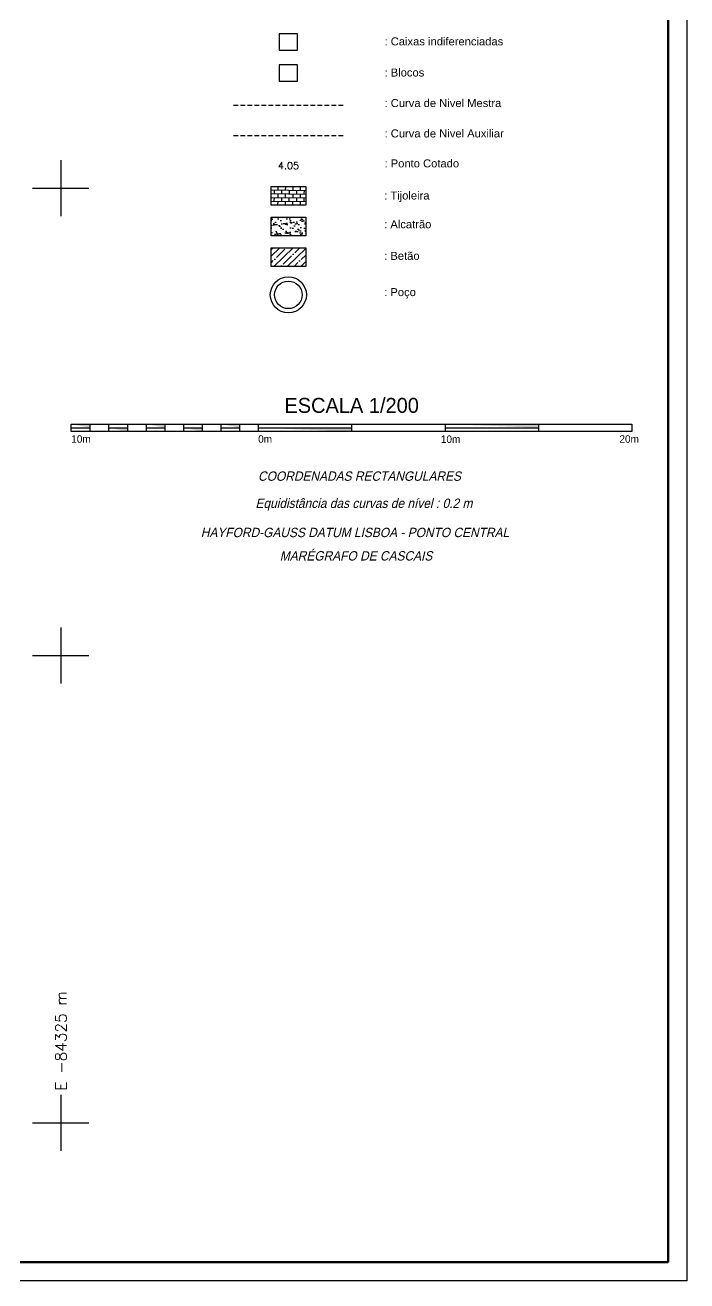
# Model space of a CAD drawing. Header units: metres. Extents: x -84460 to -84291, y -100758 to -100640.
# Drawn here: x -84326.9 to -84291.5, y -100758.5 to -100691.3 of the extents above; entities that cross this region are included whole.
import ezdxf
from ezdxf.enums import TextEntityAlignment as Align

# ---------------------------------------------------------------- set-up
doc = ezdxf.new("R2010")
doc.units = ezdxf.units.M
doc.header["$MEASUREMENT"] = 0
doc.linetypes.add('DASHED2', pattern=[0.375, 0.25, -0.125])
doc.layers.get('0').update_dxf_attribs({"color": 35})
for name, color, linetype in [('Blocos', 72, 'Continuous'), ('Caixas indiferenciadas', 124, 'Continuous'), ('CONT-MJR', 37, 'DASHED2'), ('Escadas', 2, 'Continuous'), ('escala', 7, 'Continuous'), ('LEGENDA', 7, 'Continuous'), ('Poço', 5, 'Continuous')]:
    doc.layers.add(name, color=color, linetype=linetype)
doc.layers.add('CONT-MNR', color=35, linetype='DASHED2', lineweight=25)
doc.styles.add('3mm', font='simplex', dxfattribs={"height": 3})
doc.styles.add('5mm', font='simplex', dxfattribs={"height": 5})
doc.styles.add('BFB3', font='sanss___.ttf')
doc.styles.add('COMPLEX', font='BKANT.TTF')

msp = doc.modelspace()

# ---------------------------------------------------------------- hatches: boundary and pattern name
h = msp.add_hatch()
h.set_pattern_fill('BRICK', color=253, scale=0.8, angle=359.28, style=0)
h.set_pattern_definition([(359.28, (-85327.11135, -101740.03717), (0.002513208, 0.19998421), []), (89.28, (-85327.11135, -101740.03717), (-0.39996842, 0.00502642), [0.2, -0.2]), (89.28, (-85326.91137, -101740.0397), (-0.39996842, 0.00502642), [-0.2, 0.2])])
h.paths.add_polyline_path([(-84313.745, -100699.911), (-84311.892, -100699.911), (-84311.892, -100700.91), (-84313.745, -100700.91)])
h = msp.add_hatch()
h.set_pattern_fill('AR-SAND', color=253, scale=0.2, style=0)
h.set_pattern_definition([(37.5, (-85327.11135, -101740.03717), (-0.01259867, 0.385364754), [0, -0.304, 0, -0.34, 0, -0.325]), (7.5, (-85327.11135, -101740.03717), (0.35395534, 0.56442921), [0, -0.164, 0, -0.274, 0, -0.105]), (327.5, (-85327.35735, -101740.03717), (0.62282837, 0.00113181), [0, -0.1, 0, -0.36, 0, -0.47]), (317.5, (-85327.35735, -101740.0372), (0.60122532, 0.17553511), [0, -0.05, 0, -0.236, 0, -0.27])])
h.paths.add_polyline_path([(-84313.745, -100701.547), (-84311.892, -100701.547), (-84311.892, -100702.546), (-84313.745, -100702.546)])
h = msp.add_hatch()
h.set_pattern_fill('ANSI35', color=253, scale=2, angle=359.28, style=0)
h.set_pattern_definition([(44.28, (-85327.11135, -101740.03717), (-0.34908271, 0.35796824), []), (44.28, (-85326.7578, -101740.0416), (-0.34908271, 0.35796824), [0.625, -0.125, 0, -0.125])])
h.paths.add_polyline_path([(-84313.745, -100703.183), (-84311.892, -100703.183), (-84311.892, -100704.183), (-84313.745, -100704.183)])

# ---------------------------------------------------------------- linework, layer by layer
at = {"color": 7}
for p, q in [((-84325, -100698.5), (-84325, -100701.5)), ((-84326.5, -100700), (-84323.5, -100700)), ((-84325, -100723.5), (-84325, -100726.5)), ((-84326.5, -100725), (-84323.5, -100725)), ((-84325, -100748.5), (-84325, -100751.5)), ((-84326.5, -100750), (-84323.5, -100750))]:
    msp.add_line(p, q, dxfattribs=at)
at = {"layer": 'Blocos'}
msp.add_lwpolyline([(-84313.302, -100694.27), (-84312.335, -100694.27), (-84312.335, -100693.395), (-84313.302, -100693.395)], close=True, dxfattribs=at)
at = {"layer": 'Caixas indiferenciadas'}
msp.add_lwpolyline([(-84313.302, -100692.605), (-84312.335, -100692.605), (-84312.335, -100691.73), (-84313.302, -100691.73)], close=True, dxfattribs=at)
at = {"layer": 'CONT-MJR'}
msp.add_lwpolyline([(-84315.755, -100695.557), (-84309.877, -100695.557)], dxfattribs=at)
at = {"layer": 'CONT-MNR'}
msp.add_lwpolyline([(-84315.755, -100697.174), (-84309.877, -100697.174)], dxfattribs=at)
at = {"layer": 'Escadas', "color": 7}
for points in [[(-84313.745, -100699.911), (-84311.892, -100699.911), (-84311.892, -100700.91), (-84313.745, -100700.91)], [(-84313.745, -100701.547), (-84311.892, -100701.547), (-84311.892, -100702.546), (-84313.745, -100702.546)], [(-84313.745, -100703.183), (-84311.892, -100703.183), (-84311.892, -100704.183), (-84313.745, -100704.183)]]:
    msp.add_lwpolyline(points, close=True, dxfattribs=at)
at = {"layer": 'escala', "color": 7}
msp.add_line((-84294.433, -100712.615), (-84294.433, -100713.015), dxfattribs=at)
at = {"layer": 'LEGENDA', "lineweight": 50}
for p, q in [((-84292.497, -100640.518), (-84292.497, -100757.457)), ((-84292.497, -100757.457), (-84454.69, -100757.457))]:
    msp.add_line(p, q, dxfattribs=at)
at = {"layer": 'LEGENDA', "color": 7}
for p, q in [((-84324.433, -100712.615), (-84324.433, -100712.615)), ((-84324.433, -100713.015), (-84324.433, -100712.615)), ((-84324.433, -100712.615), (-84294.433, -100712.615)), ((-84324.433, -100712.815), (-84323.433, -100712.815)), ((-84294.433, -100713.015), (-84324.433, -100713.015)), ((-84323.433, -100712.615), (-84323.433, -100713.015)), ((-84322.433, -100712.615), (-84322.433, -100713.015)), ((-84322.433, -100712.815), (-84321.433, -100712.815)), ((-84321.433, -100712.615), (-84321.433, -100713.015)), ((-84320.433, -100712.615), (-84320.433, -100713.015)), ((-84320.433, -100712.815), (-84319.433, -100712.815)), ((-84319.433, -100712.615), (-84319.433, -100713.015)), ((-84318.433, -100712.615), (-84318.433, -100713.015)), ((-84318.433, -100712.815), (-84317.433, -100712.815)), ((-84317.433, -100712.615), (-84317.433, -100713.015)), ((-84316.433, -100712.615), (-84316.433, -100713.015)), ((-84316.433, -100712.815), (-84315.433, -100712.815)), ((-84315.433, -100712.615), (-84315.433, -100713.015)), ((-84314.433, -100712.615), (-84314.433, -100713.015)), ((-84314.433, -100712.815), (-84309.433, -100712.815)), ((-84309.433, -100712.615), (-84309.433, -100713.015)), ((-84304.433, -100712.615), (-84304.433, -100713.015)), ((-84304.433, -100712.815), (-84299.433, -100712.815)), ((-84299.433, -100712.615), (-84299.433, -100713.015))]:
    msp.add_line(p, q, dxfattribs=at)
at = {"layer": 'LEGENDA'}
msp.add_lwpolyline([(-84291.496, -100758.458), (-84459.696, -100758.458), (-84459.696, -100639.517), (-84291.496, -100639.517)], close=True, dxfattribs=at)
at = {"layer": 'LEGENDA', "linetype": 'Continuous'}
for points in [[(-84323.433, -100712.815), (-84323.433, -100712.615), (-84324.433, -100712.615)], [(-84321.433, -100713.015), (-84321.433, -100712.815), (-84322.433, -100712.815)], [(-84319.433, -100712.815), (-84319.433, -100712.615), (-84320.433, -100712.615)], [(-84317.433, -100713.015), (-84317.433, -100712.815), (-84318.433, -100712.815)], [(-84315.433, -100712.815), (-84315.433, -100712.615), (-84316.433, -100712.615)], [(-84309.433, -100713.015), (-84309.433, -100712.815), (-84314.433, -100712.815)], [(-84299.433, -100712.815), (-84299.433, -100712.615), (-84304.433, -100712.615)]]:
    msp.add_solid(points, dxfattribs=at)
at = {"layer": 'Poço'}
for radius in [0.965, 0.735]:
    msp.add_circle((-84312.819, -100705.705), radius, dxfattribs=at)

# ---------------------------------------------------------------- texts
at = {"color": 7, "style": '5mm'}
msp.add_text('E -84325 m', height=0.6, rotation=90, dxfattribs=at).set_placement((-84324.686, -100748.284))
at = {"color": 35, "insert": (-84313.378, -100698.796), "char_height": 0.375, "attachment_point": 4, "rotation": 0.2304, "style": '3mm'}
msp.add_mtext('4.05', dxfattribs=at)
at = {"layer": 'LEGENDA', "style": 'BFB3'}
for s, height, p in [(': Caixas indiferenciadas', 0.42824, (-84307.673, -100692.357)), (': Blocos', 0.4282, (-84307.673, -100694.022)), (': Curva de Nivel Mestra', 0.42824, (-84307.673, -100695.656)), (': Curva de Nivel Auxiliar', 0.42824, (-84307.673, -100697.282)), (': Ponto Cotado', 0.42824, (-84307.673, -100698.884)), (': Tijoleira', 0.42824, (-84307.692, -100700.604)), (': Alcatrão', 0.4282, (-84307.692, -100702.141)), (': Betão', 0.4282, (-84307.692, -100703.833)), (': Poço', 0.4282, (-84307.692, -100705.772))]:
    msp.add_text(s, height=height, rotation=359.99999, dxfattribs=at).set_placement(p)
at = {"layer": 'LEGENDA', "color": 7, "style": 'COMPLEX'}
msp.add_text('ESCALA 1/200', height=0.8, dxfattribs=at).set_placement((-84309.433, -100712.017), align=Align.CENTER)
for s, p in [('10m', (-84324.433, -100713.615)), ('0m', (-84314.433, -100713.615)), ('10m', (-84304.659, -100713.626)), ('20m', (-84295.104, -100713.615))]:
    msp.add_text(s, height=0.4, dxfattribs=at).set_placement(p)
at = {"layer": 'LEGENDA', "color": 7, "oblique": 13.5, "width": 0.955}
for s, p in [('COORDENADAS RECTANGULARES', (-84309.012, -100715.652)), ('Equidistância das curvas de nível : 0.2 m', (-84308.774, -100717.104)), ('HAYFORD-GAUSS DATUM LISBOA - PONTO CENTRAL', (-84309.256, -100718.667)), ('MARÉGRAFO DE CASCAIS', (-84309.196, -100719.917))]:
    msp.add_text(s, height=0.5, dxfattribs=at).set_placement(p, align=Align.CENTER)

doc.saveas('drawing.dxf')
